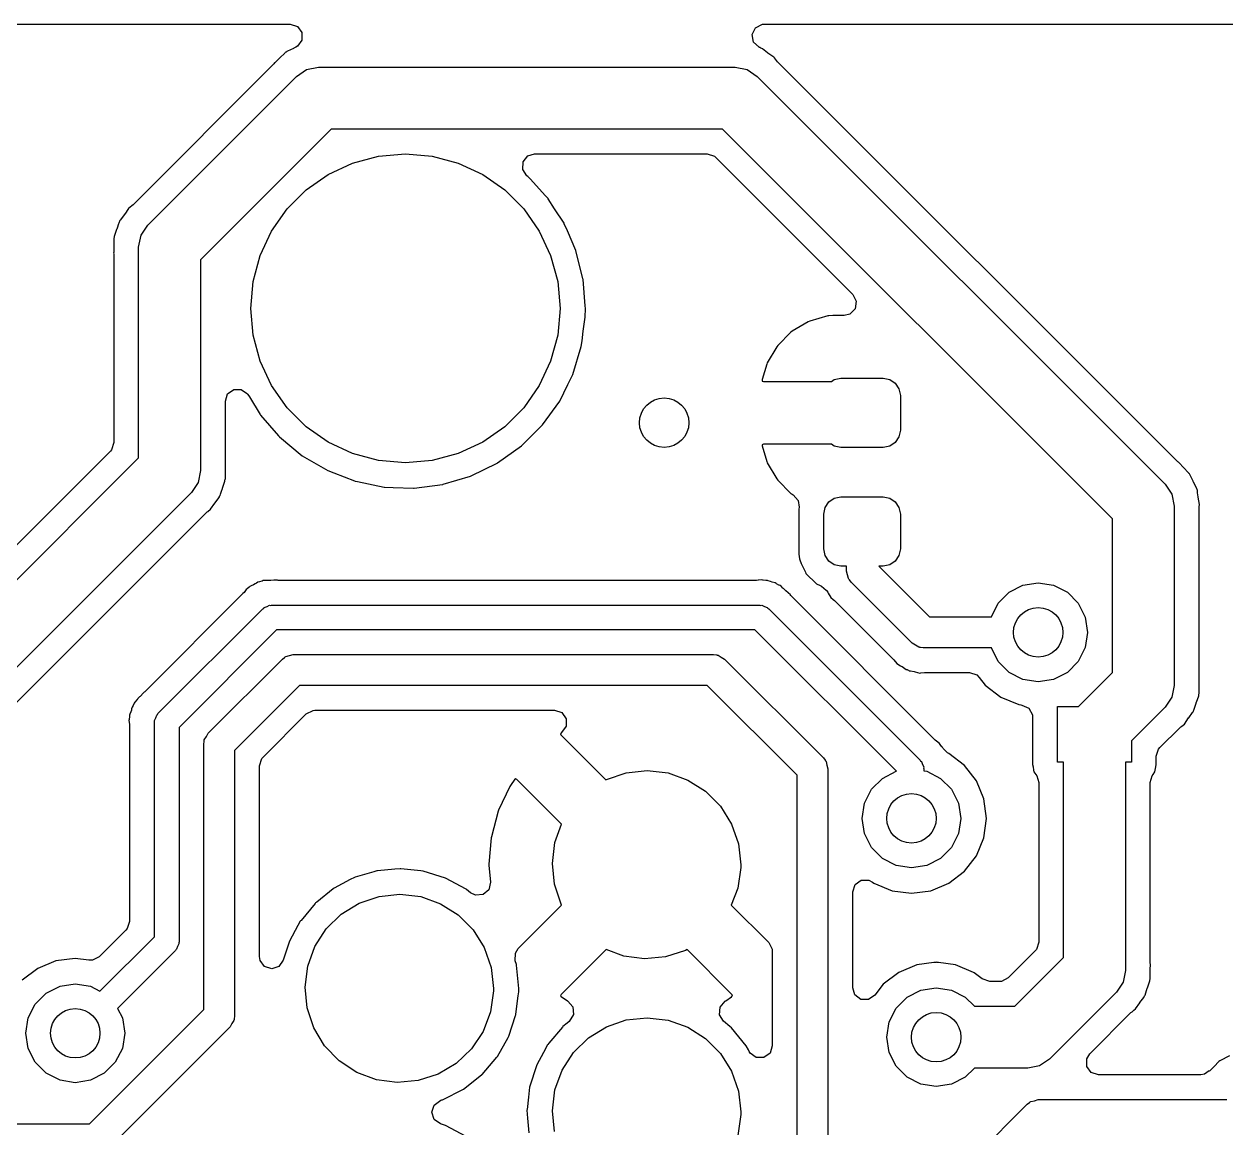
# Model space of a CAD drawing. Extents: x -27 to 355, y -108 to 35.
# Drawn here: x 321.22 to 330.94, y 25.5 to 34.42 of the extents above; entities that cross this region are included whole.
import ezdxf

# ---------------------------------------------------------------- set-up
doc = ezdxf.new("R2010")
doc.units = 0
doc.layers.add('BLACK', color=7, linetype='CONTINUOUS')

msp = doc.modelspace()

# ---------------------------------------------------------------- linework, layer by layer
at = {"layer": 'BLACK', "linetype": 'CONTINUOUS'}
for p, q in [((320.489, 34.4245), (323.376, 34.4245)), ((323.376, 34.4245), (323.434, 34.4056)), ((327.14, 34.3944), (327.194, 34.423)), ((327.194, 34.423), (327.211, 34.4245)), ((327.211, 34.4245), (345.626, 34.4245)), ((323.434, 34.4056), (323.47, 34.3561)), ((323.47, 34.3561), (323.47, 34.2949)), ((327.113, 34.3395), (327.14, 34.3944)), ((327.123, 34.2792), (327.113, 34.3395)), ((323.401, 34.2269), (323.354, 34.2045)), ((323.404, 34.2283), (323.401, 34.2269)), ((323.422, 34.2376), (323.404, 34.2287)), ((323.404, 34.2287), (323.404, 34.2283)), ((323.434, 34.2454), (323.422, 34.2376)), ((323.47, 34.2949), (323.434, 34.2454)), ((327.167, 34.2366), (327.123, 34.2792)), ((327.169, 34.2359), (327.167, 34.2366)), ((327.176, 34.2336), (327.169, 34.2359)), ((327.182, 34.2295), (327.176, 34.2336)), ((327.189, 34.2271), (327.182, 34.2295)), ((327.195, 34.2227), (327.189, 34.2271)), ((327.236, 34.192), (327.195, 34.2227)), ((327.195, 34.2227), (327.195, 34.2227)), ((323.29, 34.1485), (323.253, 34.1144)), ((323.293, 34.1512), (323.29, 34.1485)), ((323.331, 34.1888), (323.293, 34.1512)), ((323.336, 34.1931), (323.331, 34.1888)), ((323.341, 34.1957), (323.336, 34.1931)), ((323.343, 34.1972), (323.341, 34.1957)), ((323.347, 34.2013), (323.343, 34.1972)), ((323.354, 34.2045), (323.347, 34.2013)), ((323.354, 34.2045), (323.354, 34.2045)), ((327.239, 34.1902), (327.236, 34.192)), ((327.287, 34.1566), (327.239, 34.1902)), ((327.292, 34.1508), (327.287, 34.1566)), ((327.309, 34.1287), (327.292, 34.1508)), ((327.317, 34.12), (327.309, 34.1287)), ((330.546, 30.8906), (327.317, 34.12)), ((323.238, 34.096), (322.105, 32.9626)), ((323.244, 34.1033), (323.238, 34.096)), ((323.248, 34.1094), (323.244, 34.1033)), ((323.253, 34.1144), (323.248, 34.1094)), ((323.253, 34.1144), (323.253, 34.1144)), ((323.427, 34.0013), (323.508, 34.0555)), ((323.508, 34.0555), (323.604, 34.0745)), ((323.604, 34.0745), (323.604, 34.0745)), ((323.604, 34.0745), (326.975, 34.0745)), ((326.975, 34.0745), (327.071, 34.0555)), ((327.071, 34.0555), (327.152, 34.0013)), ((322.223, 32.7978), (323.427, 34.0013)), ((327.152, 34.0013), (330.452, 30.7018)), ((323.707, 33.5745), (322.65, 32.5174)), ((326.872, 33.5745), (323.707, 33.5745)), ((330.025, 30.4214), (326.872, 33.5745)), ((323.88, 33.2996), (324.09, 33.356)), ((324.09, 33.356), (324.308, 33.375)), ((324.308, 33.375), (324.525, 33.356)), ((324.525, 33.356), (324.735, 33.2996)), ((325.259, 33.3094), (325.297, 33.3574)), ((325.297, 33.3574), (325.352, 33.374)), ((325.352, 33.374), (326.748, 33.374)), ((326.748, 33.374), (326.806, 33.3551)), ((326.806, 33.3551), (326.818, 33.345)), ((326.818, 33.345), (327.926, 32.237)), ((323.683, 33.2075), (323.88, 33.2996)), ((324.735, 33.2996), (324.933, 33.2075)), ((325.256, 33.2482), (325.259, 33.3094)), ((325.29, 33.1973), (325.256, 33.2482)), ((323.504, 33.0826), (323.683, 33.2075)), ((324.933, 33.2075), (325.111, 33.0826)), ((325.297, 33.192), (325.29, 33.1973)), ((325.3, 33.1895), (325.297, 33.192)), ((325.297, 33.192), (325.297, 33.192)), ((325.318, 33.17), (325.3, 33.1895)), ((325.438, 33.0376), (325.318, 33.17)), ((323.35, 32.9285), (323.504, 33.0826)), ((325.111, 33.0826), (325.265, 32.9285)), ((322.096, 32.9549), (322.068, 32.9328)), ((322.105, 32.9626), (322.096, 32.9549)), ((325.461, 33.013), (325.438, 33.0376)), ((325.463, 33.0096), (325.461, 33.013)), ((325.514, 32.9311), (325.463, 33.0096)), ((325.463, 33.0096), (325.463, 33.0096)), ((322.032, 32.8817), (322.002, 32.8402)), ((322.034, 32.8842), (322.032, 32.8817)), ((322.037, 32.8877), (322.034, 32.8842)), ((322.068, 32.9328), (322.037, 32.8877)), ((323.225, 32.75), (323.35, 32.9285)), ((325.265, 32.9285), (325.39, 32.75)), ((325.59, 32.8128), (325.514, 32.9311)), ((321.972, 32.7622), (321.952, 32.7063)), ((321.973, 32.7651), (321.972, 32.7622)), ((321.975, 32.7726), (321.973, 32.7651)), ((321.987, 32.8091), (321.975, 32.7726)), ((321.989, 32.8143), (321.987, 32.8091)), ((321.991, 32.8214), (321.989, 32.8143)), ((321.989, 32.8143), (321.989, 32.8143)), ((321.995, 32.8273), (321.991, 32.8214)), ((321.997, 32.8342), (321.995, 32.8273)), ((322.002, 32.8402), (321.997, 32.8342)), ((322.169, 32.7166), (322.223, 32.7978)), ((325.592, 32.8091), (325.59, 32.8128)), ((325.617, 32.7515), (325.592, 32.8091)), ((325.592, 32.8091), (325.592, 32.8091)), ((321.952, 32.6976), (321.95, 32.6922)), ((321.95, 32.6922), (321.95, 32.6856)), ((321.95, 32.6856), (321.95, 32.6324)), ((321.952, 32.7063), (321.952, 32.7003)), ((321.952, 32.7003), (321.952, 32.6976)), ((322.15, 32.621), (322.169, 32.7166)), ((323.133, 32.5525), (323.225, 32.75)), ((325.39, 32.75), (325.482, 32.5525)), ((325.685, 32.594), (325.617, 32.7515)), ((321.948, 32.58), (321.947, 32.571)), ((321.947, 32.571), (321.949, 32.5642)), ((321.949, 32.6285), (321.948, 32.58)), ((321.95, 32.6324), (321.949, 32.6285)), ((321.949, 32.5642), (321.95, 32.5544)), ((322.15, 30.916), (322.15, 32.621)), ((325.689, 32.58), (325.685, 32.594)), ((325.74, 32.3778), (325.689, 32.58)), ((321.95, 32.5544), (321.95, 31.0401)), ((322.65, 32.5174), (322.65, 30.8125)), ((323.076, 32.3421), (323.133, 32.5525)), ((325.482, 32.5525), (325.539, 32.3421)), ((325.743, 32.3627), (325.74, 32.3778)), ((323.058, 32.125), (323.076, 32.3421)), ((325.539, 32.3421), (325.558, 32.125)), ((325.744, 32.3587), (325.743, 32.3627)), ((325.761, 32.145), (325.744, 32.3587)), ((325.744, 32.3587), (325.744, 32.3587)), ((327.926, 32.237), (327.954, 32.1825)), ((327.954, 32.1825), (327.944, 32.1221)), ((323.076, 31.9079), (323.058, 32.125)), ((325.558, 32.125), (325.539, 31.9079)), ((325.763, 32.125), (325.761, 32.145)), ((325.761, 32.0539), (325.763, 32.125)), ((327.901, 32.0788), (327.856, 32.068)), ((327.944, 32.1221), (327.901, 32.0788)), ((325.746, 31.9413), (325.761, 32.0539)), ((327.565, 32.0163), (327.435, 31.9393)), ((327.577, 32.0212), (327.565, 32.0163)), ((327.723, 32.0637), (327.577, 32.0212)), ((327.733, 32.0655), (327.723, 32.0637)), ((327.763, 32.0678), (327.733, 32.0655)), ((327.767, 32.068), (327.763, 32.0678)), ((327.856, 32.068), (327.767, 32.068)), ((323.133, 31.6975), (323.076, 31.9079)), ((325.539, 31.9079), (325.482, 31.6975)), ((325.736, 31.8628), (325.746, 31.9413)), ((327.425, 31.9317), (327.318, 31.8247)), ((327.435, 31.9393), (327.425, 31.9317)), ((325.661, 31.5892), (325.73, 31.8174)), ((325.73, 31.8174), (325.736, 31.8628)), ((327.311, 31.815), (327.234, 31.6848)), ((327.318, 31.8247), (327.311, 31.815)), ((323.225, 31.5), (323.133, 31.6975)), ((325.482, 31.6975), (325.39, 31.5)), ((327.229, 31.6734), (327.193, 31.5491)), ((327.234, 31.6848), (327.229, 31.6734)), ((323.35, 31.3215), (323.225, 31.5)), ((325.39, 31.5), (325.265, 31.3215)), ((325.555, 31.3754), (325.622, 31.5101)), ((325.622, 31.5101), (325.659, 31.5856)), ((325.659, 31.5856), (325.661, 31.5892)), ((325.659, 31.5856), (325.659, 31.5856)), ((327.193, 31.5491), (327.193, 31.5371)), ((327.193, 31.5371), (327.203, 31.534)), ((327.203, 31.534), (327.753, 31.534)), ((327.753, 31.534), (327.776, 31.5493)), ((327.776, 31.5493), (327.83, 31.56)), ((327.83, 31.56), (328.17, 31.56)), ((328.17, 31.56), (328.224, 31.5493)), ((328.224, 31.5493), (328.269, 31.519)), ((328.269, 31.519), (328.299, 31.4736)), ((322.851, 31.3753), (322.869, 31.4335)), ((322.869, 31.4335), (322.919, 31.4695)), ((322.919, 31.4695), (322.98, 31.4695)), ((322.98, 31.4695), (323.03, 31.4335)), ((323.03, 31.4335), (323.034, 31.4271)), ((323.034, 31.4271), (323.046, 31.408)), ((323.046, 31.408), (323.133, 31.2654)), ((328.299, 31.4736), (328.31, 31.42)), ((328.31, 31.42), (328.31, 31.14)), ((322.851, 30.8791), (322.851, 31.3753)), ((323.504, 31.1674), (323.35, 31.3215)), ((325.265, 31.3215), (325.111, 31.1674)), ((325.416, 31.1817), (325.555, 31.3754)), ((323.133, 31.2654), (323.136, 31.2623)), ((323.136, 31.2623), (323.136, 31.2623)), ((323.136, 31.2623), (323.282, 31.0929)), ((323.683, 31.0425), (323.504, 31.1674)), ((325.111, 31.1674), (324.933, 31.0425)), ((325.247, 31.0133), (325.408, 31.1735)), ((325.408, 31.1735), (325.413, 31.1788)), ((325.413, 31.1788), (325.416, 31.1817)), ((328.31, 31.14), (328.299, 31.0864)), ((321.95, 31.0401), (321.931, 30.9819)), ((323.282, 31.0929), (323.289, 31.0851)), ((323.289, 31.0851), (323.473, 30.9327)), ((323.88, 30.9504), (323.683, 31.0425)), ((324.933, 31.0425), (324.735, 30.9504)), ((325.053, 30.8748), (325.247, 31.0133)), ((327.193, 31.0223), (327.192, 31.0117)), ((327.192, 31.0117), (327.229, 30.8866)), ((327.204, 31.026), (327.193, 31.0223)), ((327.753, 31.026), (327.204, 31.026)), ((327.776, 31.0107), (327.753, 31.026)), ((327.83, 31), (327.776, 31.0107)), ((328.224, 31.0107), (328.17, 31)), ((328.269, 31.041), (328.224, 31.0107)), ((328.299, 31.0864), (328.269, 31.041)), ((321.921, 30.9701), (320.23, 29.2801)), ((320.349, 29.1152), (322.15, 30.916)), ((321.931, 30.9819), (321.921, 30.9701)), ((323.473, 30.9327), (323.679, 30.8124)), ((324.09, 30.894), (323.88, 30.9504)), ((324.735, 30.9504), (324.525, 30.894)), ((328.17, 31), (327.83, 31)), ((322.851, 30.8693), (322.851, 30.8791)), ((322.853, 30.8625), (322.851, 30.8693)), ((322.851, 30.8192), (322.853, 30.8625)), ((322.851, 30.8049), (322.851, 30.8192)), ((324.308, 30.875), (324.09, 30.894)), ((324.525, 30.894), (324.308, 30.875)), ((324.839, 30.7699), (324.943, 30.821)), ((324.943, 30.821), (325.049, 30.873)), ((325.049, 30.873), (325.053, 30.8748)), ((325.049, 30.873), (325.049, 30.873)), ((327.229, 30.8866), (327.234, 30.8752)), ((327.234, 30.8752), (327.311, 30.745)), ((330.554, 30.8841), (330.546, 30.8906)), ((330.56, 30.8805), (330.554, 30.8841)), ((330.565, 30.8751), (330.56, 30.8805)), ((330.599, 30.8383), (330.565, 30.8751)), ((330.565, 30.8751), (330.565, 30.8751)), ((330.602, 30.8354), (330.599, 30.8383)), ((330.639, 30.7978), (330.602, 30.8354)), ((322.631, 30.7168), (322.577, 30.6357)), ((322.65, 30.8125), (322.631, 30.7168)), ((322.828, 30.6713), (322.848, 30.7271)), ((322.848, 30.7358), (322.85, 30.7412)), ((322.848, 30.7332), (322.848, 30.7358)), ((322.848, 30.7271), (322.848, 30.7332)), ((322.85, 30.7412), (322.851, 30.7478)), ((322.851, 30.801), (322.851, 30.8049)), ((322.851, 30.7478), (322.851, 30.801)), ((323.679, 30.8124), (323.728, 30.7936)), ((323.728, 30.7936), (323.895, 30.7296)), ((323.895, 30.7296), (323.901, 30.7273)), ((323.901, 30.7273), (323.905, 30.7265)), ((323.905, 30.7265), (323.905, 30.7265)), ((323.905, 30.7265), (323.92, 30.7235)), ((323.92, 30.7235), (324.135, 30.6798)), ((324.614, 30.7025), (324.835, 30.7687)), ((324.835, 30.7687), (324.839, 30.7699)), ((324.835, 30.7687), (324.835, 30.7687)), ((327.311, 30.745), (327.318, 30.7353)), ((327.318, 30.7353), (327.425, 30.6283)), ((330.644, 30.7928), (330.639, 30.7978)), ((330.646, 30.7878), (330.644, 30.7928)), ((330.648, 30.7855), (330.646, 30.7878)), ((330.652, 30.7811), (330.648, 30.7855)), ((330.655, 30.7744), (330.652, 30.7811)), ((330.677, 30.7278), (330.655, 30.7744)), ((330.655, 30.7744), (330.655, 30.7744)), ((330.679, 30.725), (330.677, 30.7278)), ((330.682, 30.7187), (330.679, 30.725)), ((330.706, 30.6726), (330.682, 30.7187)), ((322.577, 30.6357), (320.728, 28.7868)), ((322.577, 30.6357), (322.577, 30.6357)), ((322.809, 30.6121), (322.812, 30.6207)), ((322.812, 30.6207), (322.82, 30.6475)), ((322.82, 30.6475), (322.827, 30.6684)), ((322.827, 30.6684), (322.828, 30.6713)), ((324.135, 30.6798), (324.139, 30.6796)), ((324.139, 30.6796), (324.139, 30.6796)), ((324.139, 30.6796), (324.209, 30.6771)), ((324.209, 30.6771), (324.374, 30.671)), ((324.374, 30.671), (324.378, 30.6715)), ((324.378, 30.6715), (324.606, 30.7008)), ((324.378, 30.6715), (324.378, 30.6715)), ((324.606, 30.7008), (324.61, 30.7013)), ((324.606, 30.7008), (324.606, 30.7008)), ((324.61, 30.7013), (324.614, 30.7025)), ((324.614, 30.7025), (324.614, 30.7025)), ((327.425, 30.6283), (327.435, 30.6207)), ((327.435, 30.6207), (327.444, 30.6154)), ((330.452, 30.7018), (330.506, 30.6207)), ((330.506, 30.6207), (330.525, 30.525)), ((330.707, 30.6655), (330.706, 30.6726)), ((330.71, 30.659), (330.707, 30.6655)), ((330.712, 30.6516), (330.71, 30.659)), ((330.714, 30.6327), (330.712, 30.6516)), ((330.712, 30.6516), (330.712, 30.6516)), ((330.719, 30.6008), (330.714, 30.6327)), ((322.732, 30.5006), (322.766, 30.5492)), ((322.766, 30.5492), (322.768, 30.5518)), ((322.768, 30.5518), (322.798, 30.5934)), ((322.798, 30.5934), (322.803, 30.5993)), ((322.798, 30.5934), (322.798, 30.5934)), ((322.803, 30.5993), (322.805, 30.6061)), ((322.805, 30.6061), (322.809, 30.6121)), ((327.444, 30.6154), (327.484, 30.5695)), ((327.484, 30.5695), (327.492, 30.5173)), ((327.701, 30.5136), (327.731, 30.559)), ((327.731, 30.559), (327.776, 30.5893)), ((327.776, 30.5893), (327.83, 30.6)), ((327.83, 30.6), (328.17, 30.6)), ((328.17, 30.6), (328.224, 30.5893)), ((328.224, 30.5893), (328.269, 30.559)), ((328.269, 30.559), (328.299, 30.5136)), ((330.525, 30.525), (330.525, 30.525)), ((330.525, 30.525), (330.525, 29.075)), ((330.719, 30.6005), (330.719, 30.6008)), ((330.72, 30.5974), (330.719, 30.6005)), ((330.73, 30.5393), (330.72, 30.5974)), ((330.728, 30.5206), (330.73, 30.5393)), ((320.909, 28.6844), (322.695, 30.4709)), ((322.695, 30.4709), (322.704, 30.4786)), ((322.704, 30.4786), (322.709, 30.4826)), ((322.709, 30.4826), (322.732, 30.5006)), ((327.492, 30.5173), (327.489, 30.4999)), ((327.489, 30.4999), (327.49, 30.1401)), ((327.69, 30.46), (327.701, 30.5136)), ((327.69, 30.18), (327.69, 30.46)), ((328.299, 30.5136), (328.31, 30.46)), ((328.31, 30.46), (328.31, 30.18)), ((330.726, 30.504), (330.728, 30.5206)), ((330.726, 30.4924), (330.726, 30.504)), ((330.726, 29.1416), (330.726, 30.4924)), ((330.025, 29.1786), (330.025, 30.4214)), ((327.49, 30.1401), (327.49, 30.1369)), ((327.49, 30.1369), (327.49, 30.1369)), ((327.49, 30.1369), (327.495, 30.098)), ((327.701, 30.1264), (327.69, 30.18)), ((328.31, 30.18), (328.299, 30.1264)), ((327.495, 30.098), (327.496, 30.0905)), ((327.496, 30.0905), (327.509, 30.0618)), ((327.509, 30.0618), (327.543, 29.9901)), ((327.731, 30.081), (327.701, 30.1264)), ((327.776, 30.0507), (327.731, 30.081)), ((327.83, 30.04), (327.776, 30.0507)), ((327.875, 30.04), (327.83, 30.04)), ((327.875, 30), (327.875, 30.04)), ((328.17, 30.04), (328.137, 30.04)), ((328.137, 30.04), (328.547, 29.6295)), ((328.224, 30.0507), (328.17, 30.04)), ((328.269, 30.081), (328.224, 30.0507)), ((328.299, 30.1264), (328.269, 30.081)), ((327.543, 29.9901), (327.547, 29.9817)), ((327.547, 29.9817), (327.632, 29.8968)), ((327.884, 29.9705), (327.875, 30)), ((327.89, 29.9404), (327.884, 29.9705)), ((327.894, 29.9352), (327.89, 29.9404)), ((323.013, 29.843), (323.002, 29.8278)), ((323.019, 29.851), (323.013, 29.843)), ((323.027, 29.8558), (323.019, 29.851)), ((323.045, 29.8702), (323.027, 29.8559)), ((323.027, 29.8559), (323.027, 29.8558)), ((323.027, 29.8558), (323.027, 29.8558)), ((323.05, 29.8745), (323.045, 29.8702)), ((323.054, 29.8786), (323.05, 29.8745)), ((323.061, 29.8813), (323.054, 29.8786)), ((323.079, 29.8891), (323.061, 29.8813)), ((323.061, 29.8813), (323.061, 29.8813)), ((323.092, 29.8958), (323.079, 29.8891)), ((323.103, 29.9025), (323.092, 29.8958)), ((323.114, 29.9097), (323.103, 29.9025)), ((323.126, 29.9118), (323.114, 29.9097)), ((323.147, 29.9182), (323.126, 29.9118)), ((323.149, 29.9191), (323.147, 29.9182)), ((323.157, 29.9227), (323.149, 29.9191)), ((323.149, 29.9191), (323.149, 29.9191)), ((323.166, 29.9231), (323.157, 29.9227)), ((323.187, 29.9239), (323.166, 29.9231)), ((323.166, 29.9231), (323.166, 29.9231)), ((323.192, 29.9242), (323.187, 29.9239)), ((323.197, 29.925), (323.192, 29.9242)), ((323.216, 29.925), (323.197, 29.925)), ((323.22, 29.9251), (323.216, 29.925)), ((323.242, 29.9259), (323.22, 29.9251)), ((323.269, 29.9269), (323.242, 29.9259)), ((323.274, 29.9253), (323.269, 29.9269)), ((323.278, 29.925), (323.274, 29.9253)), ((327.148, 29.925), (323.278, 29.925)), ((327.161, 29.9259), (327.148, 29.925)), ((327.163, 29.9261), (327.161, 29.9259)), ((327.19, 29.9299), (327.163, 29.9261)), ((327.199, 29.9277), (327.19, 29.9299)), ((327.2, 29.9277), (327.199, 29.9277)), ((327.199, 29.9277), (327.199, 29.9277)), ((327.222, 29.925), (327.2, 29.9277)), ((327.229, 29.925), (327.222, 29.925)), ((327.235, 29.9244), (327.229, 29.925)), ((327.241, 29.9218), (327.235, 29.9244)), ((327.26, 29.9145), (327.241, 29.9218)), ((327.241, 29.9218), (327.241, 29.9218)), ((327.273, 29.9102), (327.26, 29.9145)), ((327.299, 29.904), (327.273, 29.9102)), ((327.307, 29.8988), (327.299, 29.904)), ((327.309, 29.8975), (327.307, 29.8988)), ((327.307, 29.8988), (327.307, 29.8988)), ((327.328, 29.8872), (327.309, 29.8975)), ((327.33, 29.8866), (327.328, 29.8872)), ((327.339, 29.8829), (327.33, 29.8866)), ((327.346, 29.8767), (327.339, 29.8829)), ((327.361, 29.8627), (327.346, 29.8767)), ((327.364, 29.8593), (327.361, 29.8627)), ((327.368, 29.8568), (327.364, 29.8593)), ((327.382, 29.843), (327.368, 29.8568)), ((327.385, 29.8404), (327.382, 29.843)), ((327.632, 29.8968), (327.661, 29.8829)), ((327.661, 29.8829), (327.672, 29.8781)), ((327.672, 29.8781), (327.711, 29.8451)), ((327.711, 29.8451), (327.712, 29.8432)), ((327.712, 29.8432), (327.723, 29.8285)), ((327.895, 29.9325), (327.894, 29.9352)), ((327.898, 29.9294), (327.895, 29.9325)), ((327.912, 29.9116), (327.898, 29.9294)), ((328.407, 29.4161), (327.912, 29.9116)), ((329.19, 29.8281), (329.302, 29.8849)), ((329.302, 29.8849), (329.425, 29.9045)), ((329.425, 29.9045), (329.549, 29.8849)), ((329.549, 29.8849), (329.661, 29.8281)), ((322.993, 29.8177), (322.202, 29.0268)), ((323.002, 29.8278), (322.993, 29.8177)), ((327.403, 29.8235), (327.385, 29.8404)), ((327.421, 29.8068), (327.403, 29.8235)), ((327.423, 29.8023), (327.421, 29.8068)), ((327.426, 29.7992), (327.423, 29.8023)), ((328.593, 28.6318), (327.426, 29.7992)), ((327.723, 29.8285), (327.727, 29.8212)), ((327.727, 29.8212), (327.747, 29.7875)), ((327.747, 29.7875), (327.766, 29.7712)), ((327.766, 29.7712), (327.777, 29.7626)), ((327.777, 29.7626), (327.783, 29.7567)), ((327.783, 29.7567), (328.252, 29.2874)), ((329.102, 29.7396), (329.19, 29.8281)), ((329.661, 29.8281), (329.749, 29.7396)), ((322.306, 28.8472), (323.154, 29.6952)), ((323.154, 29.6952), (323.161, 29.6989)), ((323.161, 29.6989), (323.166, 29.7054)), ((323.166, 29.7054), (323.188, 29.7127)), ((323.188, 29.7127), (323.209, 29.7233)), ((323.209, 29.7233), (323.217, 29.722)), ((323.217, 29.722), (323.225, 29.7245)), ((323.225, 29.7245), (327.175, 29.7245)), ((327.175, 29.7245), (327.183, 29.722)), ((327.183, 29.722), (327.191, 29.7233)), ((327.191, 29.7233), (327.212, 29.7127)), ((327.212, 29.7127), (327.234, 29.7054)), ((327.234, 29.7054), (327.239, 29.6989)), ((327.239, 29.6989), (327.246, 29.6952)), ((327.246, 29.6952), (328.471, 28.4707)), ((329.046, 29.6295), (329.102, 29.7396)), ((329.749, 29.7396), (329.806, 29.6281)), ((328.547, 29.6295), (329.046, 29.6295)), ((329.806, 29.6281), (329.825, 29.5045)), ((323.266, 29.5245), (322.477, 28.7351)), ((327.134, 29.5245), (323.266, 29.5245)), ((328.278, 28.3807), (327.134, 29.5245)), ((329.825, 29.5045), (329.806, 29.3809)), ((328.434, 29.4014), (328.407, 29.4161)), ((328.46, 29.3846), (328.434, 29.4014)), ((328.466, 29.3837), (328.46, 29.3846)), ((328.469, 29.3824), (328.466, 29.3837)), ((328.473, 29.3827), (328.469, 29.3824)), ((328.495, 29.3795), (328.473, 29.3827)), ((329.046, 29.3795), (328.495, 29.3795)), ((329.102, 29.2694), (329.046, 29.3795)), ((329.806, 29.3809), (329.749, 29.2694)), ((322.713, 28.689), (323.312, 29.2884)), ((323.312, 29.2884), (323.33, 29.3017)), ((323.33, 29.3017), (323.333, 29.3052)), ((323.333, 29.3052), (323.336, 29.306)), ((323.336, 29.306), (323.341, 29.3099)), ((323.341, 29.3099), (323.371, 29.3163)), ((323.371, 29.3163), (323.4, 29.325)), ((323.4, 29.325), (326.8, 29.325)), ((326.8, 29.325), (326.822, 29.3218)), ((326.822, 29.3218), (326.827, 29.3221)), ((326.827, 29.3221), (326.829, 29.3208)), ((326.829, 29.3208), (326.836, 29.3199)), ((326.836, 29.3199), (326.861, 29.3032)), ((326.861, 29.3032), (326.888, 29.2884)), ((326.888, 29.2884), (327.688, 28.4884)), ((328.252, 29.2874), (328.258, 29.2811)), ((328.258, 29.2811), (328.283, 29.2513)), ((329.19, 29.1809), (329.102, 29.2694)), ((329.749, 29.2694), (329.661, 29.1809)), ((328.283, 29.2513), (328.312, 29.2344)), ((328.312, 29.2344), (328.317, 29.2319)), ((328.317, 29.2319), (328.324, 29.2272)), ((328.324, 29.2272), (328.356, 29.2049)), ((328.356, 29.2049), (328.364, 29.2027)), ((328.364, 29.2027), (328.369, 29.2002)), ((328.369, 29.2002), (328.375, 29.1982)), ((328.375, 29.1982), (328.382, 29.1939)), ((328.382, 29.1939), (328.391, 29.1924)), ((328.391, 29.1924), (328.391, 29.1924)), ((328.391, 29.1924), (328.421, 29.1872)), ((328.421, 29.1872), (328.429, 29.1853)), ((328.429, 29.1853), (328.449, 29.18)), ((328.449, 29.18), (328.467, 29.1752)), ((328.467, 29.1752), (328.475, 29.176)), ((328.475, 29.176), (328.505, 29.1786)), ((328.505, 29.1786), (328.514, 29.179)), ((328.514, 29.179), (328.87, 29.179)), ((328.87, 29.179), (328.928, 29.1601)), ((329.302, 29.1241), (329.19, 29.1809)), ((329.661, 29.1809), (329.549, 29.1241)), ((329.751, 28.905), (330.025, 29.1786)), ((323.452, 29.075), (322.926, 28.5489)), ((326.748, 29.075), (323.452, 29.075)), ((327.475, 28.3482), (326.748, 29.075)), ((328.928, 29.1601), (328.948, 29.1403)), ((328.948, 29.1403), (328.997, 29.0762)), ((328.997, 29.0762), (329.123, 28.98)), ((329.425, 29.1045), (329.302, 29.1241)), ((329.549, 29.1241), (329.425, 29.1045)), ((330.525, 29.075), (330.506, 28.9793)), ((330.726, 29.1318), (330.726, 29.1416)), ((330.728, 29.125), (330.726, 29.1318)), ((330.726, 29.0674), (330.728, 29.1176)), ((330.726, 29.0636), (330.726, 29.0674)), ((330.728, 29.1176), (330.728, 29.125)), ((330.728, 29.1176), (330.728, 29.1176)), ((322.144, 28.9692), (322.142, 28.9655)), ((322.158, 28.983), (322.144, 28.9692)), ((322.161, 28.9857), (322.158, 28.983)), ((322.188, 29.0152), (322.161, 28.9857)), ((322.194, 29.0219), (322.188, 29.0152)), ((322.199, 29.0241), (322.194, 29.0219)), ((322.202, 29.0268), (322.199, 29.0241)), ((329.123, 28.98), (329.269, 28.9195)), ((330.506, 28.9793), (330.452, 28.8982)), ((330.712, 28.96), (330.723, 28.9896)), ((330.723, 28.9984), (330.725, 29.0037)), ((330.723, 28.9957), (330.723, 28.9984)), ((330.723, 28.9896), (330.723, 28.9957)), ((330.725, 29.0037), (330.726, 29.0103)), ((330.726, 29.0103), (330.726, 29.0636)), ((322.091, 28.8744), (322.086, 28.8606)), ((322.093, 28.8855), (322.091, 28.8744)), ((322.097, 28.9004), (322.093, 28.8855)), ((322.102, 28.9079), (322.097, 28.9004)), ((322.104, 28.9099), (322.102, 28.9079)), ((322.102, 28.9079), (322.102, 28.9079)), ((322.114, 28.9292), (322.104, 28.9099)), ((322.115, 28.9314), (322.114, 28.9292)), ((322.118, 28.9399), (322.115, 28.9314)), ((322.115, 28.9314), (322.115, 28.9314)), ((322.138, 28.9616), (322.118, 28.9399)), ((322.142, 28.9655), (322.138, 28.9616)), ((323.506, 28.8455), (323.561, 28.8733)), ((323.561, 28.8733), (323.576, 28.8745)), ((323.576, 28.8745), (325.514, 28.8745)), ((325.514, 28.8745), (325.572, 28.8556)), ((329.269, 28.9195), (329.284, 28.9174)), ((329.284, 28.9174), (329.293, 28.9162)), ((329.293, 28.9162), (329.349, 28.8899)), ((329.349, 28.8899), (329.378, 28.8361)), ((329.58, 28.455), (329.58, 28.905)), ((329.58, 28.905), (329.751, 28.905)), ((330.452, 28.8982), (330.18, 28.6264)), ((330.68, 28.8686), (330.684, 28.8746)), ((330.684, 28.8746), (330.687, 28.8828)), ((330.687, 28.8828), (330.695, 28.9085)), ((330.695, 28.9085), (330.702, 28.9309)), ((330.702, 28.9309), (330.703, 28.9339)), ((330.703, 28.9339), (330.712, 28.96)), ((322.073, 28.8006), (322.071, 28.7914)), ((322.071, 28.7914), (322.075, 28.7631)), ((322.076, 28.8234), (322.073, 28.8006)), ((322.077, 28.8359), (322.076, 28.8296)), ((322.076, 28.8296), (322.076, 28.8234)), ((322.079, 28.8424), (322.077, 28.8359)), ((322.086, 28.8606), (322.079, 28.8424)), ((322.277, 28.7765), (322.279, 28.7842)), ((322.277, 27.0425), (322.277, 28.7765)), ((322.278, 28.7921), (322.288, 28.813)), ((322.279, 28.7842), (322.278, 28.7921)), ((322.288, 28.813), (322.296, 28.8353)), ((322.296, 28.8353), (322.302, 28.84)), ((322.302, 28.84), (322.306, 28.8472)), ((323.156, 28.4948), (323.506, 28.8455)), ((325.572, 28.8556), (325.608, 28.8061)), ((325.608, 28.8061), (325.608, 28.7449)), ((329.378, 28.8361), (329.38, 28.8181)), ((329.38, 28.8181), (329.38, 28.4353)), ((330.607, 28.7631), (330.641, 28.8118)), ((330.641, 28.8118), (330.643, 28.8143)), ((330.643, 28.8143), (330.673, 28.8559)), ((330.673, 28.8559), (330.678, 28.8618)), ((330.673, 28.8559), (330.673, 28.8559)), ((330.678, 28.8618), (330.68, 28.8686)), ((322.075, 28.7631), (322.075, 28.7625)), ((322.075, 28.7625), (322.076, 28.7492)), ((322.076, 28.7492), (322.076, 27.1666)), ((322.477, 28.7351), (322.477, 27.0011)), ((322.698, 28.662), (322.713, 28.689)), ((325.57, 28.6938), (325.562, 28.6832)), ((325.562, 28.6832), (325.562, 28.6825)), ((325.562, 28.6825), (325.565, 28.6762)), ((325.565, 28.6762), (325.929, 28.3123)), ((325.571, 28.6944), (325.57, 28.6938)), ((325.608, 28.7449), (325.571, 28.6944)), ((330.409, 28.5724), (330.57, 28.7334)), ((330.57, 28.7334), (330.579, 28.7411)), ((330.579, 28.7411), (330.586, 28.7465)), ((330.586, 28.7465), (330.607, 28.7631)), ((322.676, 28.6007), (322.679, 28.6227)), ((322.676, 26.4528), (322.676, 28.6007)), ((322.679, 28.6273), (322.68, 28.6298)), ((322.679, 28.6227), (322.679, 28.6273)), ((322.68, 28.6298), (322.681, 28.6362)), ((322.681, 28.6362), (322.698, 28.662)), ((328.603, 28.623), (328.593, 28.6318)), ((328.626, 28.6053), (328.603, 28.623)), ((328.631, 28.5974), (328.626, 28.6053)), ((328.646, 28.5793), (328.631, 28.5974)), ((328.65, 28.5749), (328.646, 28.5793)), ((330.18, 28.6264), (330.18, 28.455)), ((322.926, 28.5489), (322.926, 26.401)), ((323.127, 28.4248), (323.145, 28.483)), ((323.145, 28.483), (323.156, 28.4948)), ((327.688, 28.4884), (327.702, 28.4706)), ((328.654, 28.5701), (328.65, 28.5749)), ((328.657, 28.5642), (328.654, 28.5701)), ((328.691, 28.5302), (328.657, 28.5642)), ((328.697, 28.527), (328.691, 28.5302)), ((328.703, 28.5245), (328.697, 28.527)), ((328.828, 28.4283), (328.703, 28.5245)), ((330.38, 28.5024), (330.399, 28.5606)), ((330.38, 28.4353), (330.38, 28.5024)), ((330.399, 28.5606), (330.409, 28.5724)), ((323.127, 26.8825), (323.127, 28.4248)), ((326.094, 28.3692), (326.263, 28.387)), ((326.263, 28.387), (326.432, 28.3669)), ((327.702, 28.4706), (327.705, 28.4675)), ((327.705, 28.4675), (327.706, 28.4648)), ((327.706, 28.4648), (327.71, 28.4596)), ((327.71, 28.4596), (327.716, 28.4295)), ((327.716, 28.4295), (327.725, 28.4)), ((327.725, 28.4), (327.725, 24.9675)), ((328.471, 28.4707), (328.474, 28.4635)), ((328.474, 28.4635), (328.481, 28.4588)), ((328.481, 28.4588), (328.488, 28.4365)), ((328.488, 28.4365), (328.499, 28.4156)), ((328.499, 28.4156), (328.498, 28.4077)), ((328.498, 28.4077), (328.5, 28.4)), ((328.5, 28.4), (328.5, 28.3842)), ((328.5, 28.3842), (328.524, 28.3804)), ((328.925, 28.3028), (328.828, 28.4283)), ((329.38, 28.4353), (329.383, 28.4174)), ((329.383, 28.4174), (329.388, 28.3906)), ((329.388, 28.3906), (329.391, 28.3768)), ((329.63, 28.455), (329.58, 28.455)), ((329.63, 26.8736), (329.63, 28.455)), ((330.18, 28.455), (330.13, 28.455)), ((330.13, 28.455), (330.13, 26.77)), ((330.369, 28.3768), (330.372, 28.3906)), ((330.372, 28.3906), (330.377, 28.4174)), ((330.377, 28.4174), (330.38, 28.4353)), ((325.191, 28.3156), (325.156, 28.266)), ((325.196, 28.3205), (325.191, 28.3156)), ((325.197, 28.3206), (325.196, 28.3205)), ((325.209, 28.3145), (325.197, 28.3206)), ((325.571, 27.9525), (325.209, 28.3145)), ((325.929, 28.3123), (325.933, 28.3145)), ((325.933, 28.3145), (326.094, 28.3692)), ((326.432, 28.3669), (326.592, 28.3099)), ((326.592, 28.3099), (326.735, 28.2189)), ((327.475, 25.0193), (327.475, 28.3482)), ((328.076, 28.2351), (328.165, 28.3236)), ((328.165, 28.3236), (328.276, 28.3804)), ((328.276, 28.3804), (328.278, 28.3807)), ((328.524, 28.3804), (328.635, 28.3236)), ((328.635, 28.3236), (328.724, 28.2351)), ((328.985, 28.1568), (328.925, 28.3028)), ((329.391, 28.3768), (329.406, 28.355)), ((329.406, 28.355), (329.413, 28.3443)), ((329.413, 28.3443), (329.429, 28.2893)), ((329.429, 28.2893), (329.429, 26.9976)), ((330.33, 28.2893), (330.347, 28.3443)), ((330.33, 26.8366), (330.33, 28.2893)), ((330.347, 28.3443), (330.354, 28.355)), ((330.354, 28.355), (330.369, 28.3768)), ((325.152, 28.2585), (325.061, 28.0649)), ((325.156, 28.266), (325.152, 28.2585)), ((326.735, 28.2189), (326.855, 28.0983)), ((328.02, 28.1236), (328.076, 28.2351)), ((328.724, 28.2351), (328.78, 28.1236)), ((326.855, 28.0983), (326.945, 27.9542)), ((328, 28), (328.02, 28.1236)), ((328.78, 28.1236), (328.8, 28)), ((329.006, 28), (328.985, 28.1568)), ((325.058, 28.0569), (325.003, 27.8506)), ((325.061, 28.0649), (325.058, 28.0569)), ((328.02, 27.8764), (328, 28)), ((328.8, 28), (328.78, 27.8764)), ((328.985, 27.8432), (329.006, 28)), ((325.517, 27.8042), (325.571, 27.9525)), ((326.945, 27.9542), (327.001, 27.7938)), ((325.002, 27.8421), (324.983, 27.6293)), ((325.003, 27.8506), (325.002, 27.8421)), ((325.496, 27.6356), (325.517, 27.8042)), ((328.076, 27.7649), (328.02, 27.8764)), ((328.78, 27.8764), (328.724, 27.7649)), ((328.925, 27.6972), (328.985, 27.8432)), ((327.001, 27.7938), (327.019, 27.625)), ((328.165, 27.6764), (328.076, 27.7649)), ((328.724, 27.7649), (328.635, 27.6764)), ((324.983, 27.6293), (324.983, 27.6207)), ((324.983, 27.6207), (324.995, 27.4827)), ((325.512, 27.4666), (325.496, 27.6356)), ((327.019, 27.625), (327.019, 27.6037)), ((328.276, 27.6196), (328.165, 27.6764)), ((328.4, 27.6), (328.276, 27.6196)), ((328.524, 27.6196), (328.4, 27.6)), ((328.635, 27.6764), (328.524, 27.6196)), ((328.828, 27.5717), (328.925, 27.6972)), ((323.895, 27.5217), (323.861, 27.5041)), ((323.9, 27.5231), (323.895, 27.5217)), ((324.053, 27.5681), (323.9, 27.5231)), ((323.9, 27.5231), (323.9, 27.5231)), ((324.076, 27.575), (324.053, 27.5681)), ((324.081, 27.5755), (324.076, 27.575)), ((324.222, 27.5882), (324.081, 27.5755)), ((324.081, 27.5755), (324.081, 27.5755)), ((324.264, 27.5921), (324.222, 27.5882)), ((324.269, 27.5916), (324.264, 27.5921)), ((324.431, 27.5747), (324.269, 27.5916)), ((324.269, 27.5916), (324.269, 27.5916)), ((324.452, 27.5724), (324.431, 27.5747)), ((324.632, 27.5166), (324.452, 27.5724)), ((324.798, 27.4268), (324.632, 27.5166)), ((327.019, 27.6037), (326.996, 27.4355)), ((328.703, 27.4755), (328.828, 27.5717)), ((323.724, 27.4312), (323.59, 27.3232)), ((323.728, 27.4343), (323.724, 27.4312)), ((323.724, 27.4312), (323.724, 27.4312)), ((323.732, 27.4365), (323.728, 27.4343)), ((323.861, 27.5041), (323.732, 27.4365)), ((323.732, 27.4365), (323.732, 27.4365)), ((324.802, 27.4237), (324.798, 27.4268)), ((324.833, 27.3978), (324.802, 27.4237)), ((324.802, 27.4237), (324.802, 27.4237)), ((324.981, 27.4231), (324.935, 27.383)), ((324.995, 27.4827), (324.981, 27.4231)), ((325.566, 27.3054), (325.512, 27.4666)), ((326.996, 27.4355), (326.943, 27.2983)), ((327.925, 27.4064), (327.944, 27.4646)), ((327.944, 27.4646), (327.994, 27.5006)), ((327.994, 27.5006), (328.055, 27.5006)), ((328.055, 27.5006), (328.085, 27.485)), ((328.085, 27.485), (328.097, 27.4755)), ((328.097, 27.4755), (328.243, 27.415)), ((328.243, 27.415), (328.4, 27.3943)), ((328.4, 27.3943), (328.557, 27.415)), ((328.557, 27.415), (328.703, 27.4755)), ((323.581, 27.316), (323.578, 27.3123)), ((323.59, 27.3232), (323.581, 27.316)), ((323.933, 27.3145), (324.094, 27.3692)), ((324.094, 27.3692), (324.263, 27.387)), ((324.263, 27.387), (324.432, 27.3669)), ((324.432, 27.3669), (324.592, 27.3099)), ((324.874, 27.3776), (324.833, 27.3978)), ((324.935, 27.383), (324.874, 27.3776)), ((327.925, 26.629), (327.925, 27.4064)), ((323.578, 27.3123), (323.463, 27.1751)), ((323.578, 27.3123), (323.578, 27.3123)), ((323.667, 27.1066), (323.788, 27.2255)), ((323.788, 27.2255), (323.933, 27.3145)), ((324.592, 27.3099), (324.735, 27.2189)), ((324.735, 27.2189), (324.855, 27.0983)), ((325.22, 26.947), (325.571, 27.2973)), ((325.571, 27.2973), (325.566, 27.3054)), ((326.943, 27.2983), (327.246, 26.9962)), ((322.076, 27.1666), (322.057, 27.1084)), ((323.438, 27.1329), (323.369, 27.006)), ((323.457, 27.1672), (323.438, 27.1329)), ((323.459, 27.1714), (323.457, 27.1672)), ((323.457, 27.1672), (323.457, 27.1672)), ((323.463, 27.1751), (323.459, 27.1714)), ((322.047, 27.0966), (321.831, 26.881)), ((321.837, 26.6033), (322.277, 27.0425)), ((322.057, 27.1084), (322.047, 27.0966)), ((323.575, 26.9638), (323.667, 27.1066)), ((324.855, 27.0983), (324.945, 26.9542)), ((322.447, 26.9304), (321.979, 26.4619)), ((322.451, 26.9376), (322.447, 26.9304)), ((322.457, 26.9423), (322.451, 26.9376)), ((322.465, 26.9646), (322.457, 26.9423)), ((322.475, 26.9855), (322.465, 26.9646)), ((322.477, 27.0011), (322.474, 26.9934)), ((322.474, 26.9934), (322.475, 26.9855)), ((323.369, 27.006), (323.325, 26.8695)), ((323.517, 26.8042), (323.575, 26.9638)), ((324.945, 26.9542), (325.001, 26.7938)), ((325.197, 26.9095), (325.22, 26.947)), ((325.93, 26.9387), (325.568, 26.5763)), ((326.073, 26.8856), (325.93, 26.9387)), ((326.572, 26.9311), (326.411, 26.8786)), ((326.585, 26.9385), (326.572, 26.9311)), ((326.95, 26.5738), (326.585, 26.9385)), ((327.246, 26.9962), (327.273, 26.9417)), ((327.273, 26.9417), (327.274, 26.9262)), ((327.274, 26.9262), (327.274, 26.1596)), ((329.401, 26.9276), (329.182, 26.7095)), ((329.411, 26.9394), (329.401, 26.9276)), ((329.429, 26.9976), (329.411, 26.9394)), ((321.48, 26.8469), (321.334, 26.7863)), ((321.637, 26.8675), (321.48, 26.8469)), ((321.748, 26.8528), (321.637, 26.8675)), ((321.777, 26.8532), (321.748, 26.8528)), ((321.831, 26.881), (321.777, 26.8532)), ((323.132, 26.8513), (323.127, 26.8825)), ((323.168, 26.802), (323.132, 26.8513)), ((323.32, 26.8526), (323.284, 26.8029)), ((323.325, 26.8695), (323.32, 26.8526)), ((325.196, 26.8484), (325.197, 26.9095)), ((325.205, 26.8175), (325.196, 26.8484)), ((326.242, 26.8632), (326.073, 26.8856)), ((326.411, 26.8786), (326.242, 26.8632)), ((328.582, 26.8333), (328.443, 26.815)), ((328.594, 26.8348), (328.582, 26.8333)), ((328.6, 26.8357), (328.594, 26.8348)), ((328.606, 26.8348), (328.6, 26.8357)), ((328.618, 26.8333), (328.606, 26.8348)), ((328.757, 26.815), (328.618, 26.8333)), ((329.236, 26.48), (329.63, 26.8736)), ((330.331, 26.8268), (330.33, 26.8366)), ((321.334, 26.7863), (321.209, 26.6901)), ((323.226, 26.7835), (323.168, 26.802)), ((323.284, 26.8029), (323.226, 26.7835)), ((323.496, 26.6356), (323.517, 26.8042)), ((325.001, 26.7938), (325.019, 26.625)), ((325.206, 26.8129), (325.205, 26.8175)), ((325.205, 26.8175), (325.205, 26.8175)), ((325.225, 26.625), (325.206, 26.8129)), ((328.297, 26.7545), (328.172, 26.6583)), ((328.443, 26.815), (328.297, 26.7545)), ((328.903, 26.7545), (328.757, 26.815)), ((328.908, 26.7506), (328.903, 26.7545)), ((328.973, 26.701), (328.908, 26.7506)), ((330.13, 26.77), (330.111, 26.6743)), ((330.33, 26.7585), (330.331, 26.7624)), ((330.33, 26.7053), (330.33, 26.7585)), ((330.333, 26.82), (330.331, 26.8268)), ((330.331, 26.7735), (330.333, 26.82)), ((330.331, 26.7624), (330.331, 26.7735)), ((321.402, 26.5854), (321.514, 26.6422)), ((321.514, 26.6422), (321.637, 26.6618)), ((321.637, 26.6618), (321.761, 26.6422)), ((321.761, 26.6422), (321.837, 26.6033)), ((323.512, 26.4666), (323.496, 26.6356)), ((328.172, 26.6583), (328.103, 26.5691)), ((329.033, 26.6805), (328.973, 26.701)), ((329.112, 26.6805), (329.033, 26.6805)), ((329.128, 26.6817), (329.112, 26.6805)), ((329.182, 26.7095), (329.128, 26.6817)), ((330.111, 26.6743), (330.057, 26.5932)), ((330.308, 26.6288), (330.328, 26.6846)), ((330.328, 26.6933), (330.33, 26.6987)), ((330.328, 26.6907), (330.328, 26.6933)), ((330.328, 26.6846), (330.328, 26.6907)), ((330.33, 26.6987), (330.33, 26.7053)), ((321.314, 26.4969), (321.402, 26.5854)), ((325.019, 26.6037), (324.996, 26.4355)), ((325.019, 26.625), (325.019, 26.6037)), ((325.201, 26.4169), (325.22, 26.5638)), ((325.22, 26.5638), (325.224, 26.598)), ((325.224, 26.598), (325.225, 26.625)), ((325.568, 26.5763), (325.562, 26.5644)), ((325.562, 26.5644), (325.562, 26.5638)), ((325.562, 26.5638), (325.567, 26.5582)), ((325.567, 26.5582), (325.617, 26.5234)), ((326.898, 26.5234), (326.945, 26.5562)), ((326.945, 26.5562), (326.953, 26.5668)), ((326.953, 26.5675), (326.95, 26.5738)), ((326.953, 26.5668), (326.953, 26.5675)), ((327.943, 26.573), (327.925, 26.629)), ((327.991, 26.5357), (327.943, 26.573)), ((328.103, 26.5688), (328.053, 26.5341)), ((328.103, 26.5691), (328.103, 26.5688)), ((328.276, 26.4651), (328.365, 26.5536)), ((328.365, 26.5536), (328.476, 26.6104)), ((328.476, 26.6104), (328.6, 26.63)), ((328.6, 26.63), (328.724, 26.6104)), ((328.724, 26.6104), (328.835, 26.5536)), ((328.835, 26.5536), (328.909, 26.48)), ((330.057, 26.5932), (329.517, 26.0532)), ((330.057, 26.5932), (330.057, 26.5932)), ((330.259, 26.5248), (330.278, 26.5509)), ((330.278, 26.5509), (330.283, 26.5568)), ((330.278, 26.5509), (330.278, 26.5509)), ((330.283, 26.5568), (330.285, 26.5636)), ((330.285, 26.5636), (330.289, 26.5696)), ((330.289, 26.5696), (330.307, 26.6259)), ((330.307, 26.6259), (330.308, 26.6288)), ((321.257, 26.3854), (321.314, 26.4969)), ((321.752, 25.5286), (322.676, 26.4528)), ((321.979, 26.4619), (322.018, 26.3854)), ((323.566, 26.3054), (323.512, 26.4666)), ((325.617, 26.5234), (325.621, 26.521)), ((325.621, 26.521), (325.662, 26.4756)), ((325.662, 26.4756), (325.668, 26.4147)), ((326.848, 26.4105), (326.852, 26.4716)), ((326.852, 26.4716), (326.894, 26.5209)), ((326.894, 26.5209), (326.898, 26.5234)), ((328.053, 26.5341), (327.991, 26.5357)), ((328.22, 26.3536), (328.276, 26.4651)), ((328.909, 26.48), (329.236, 26.48)), ((330.184, 26.4361), (330.199, 26.4481)), ((330.199, 26.4481), (330.212, 26.4581)), ((330.212, 26.4581), (330.246, 26.5067)), ((330.246, 26.5067), (330.248, 26.5093)), ((330.248, 26.5094), (330.259, 26.5248)), ((330.248, 26.5093), (330.248, 26.5094)), ((321.237, 26.2618), (321.257, 26.3854)), ((322.018, 26.3854), (322.037, 26.2618)), ((322.921, 26.3655), (322.904, 26.3397)), ((322.922, 26.3719), (322.921, 26.3655)), ((322.923, 26.3744), (322.922, 26.3719)), ((322.926, 26.401), (322.923, 26.379)), ((322.923, 26.379), (322.923, 26.3744)), ((324.996, 26.4355), (324.935, 26.2767)), ((325.143, 26.2372), (325.199, 26.4061)), ((325.199, 26.4061), (325.201, 26.4107)), ((325.199, 26.4061), (325.199, 26.4061)), ((325.201, 26.4107), (325.201, 26.4169)), ((325.616, 26.3444), (325.581, 26.316)), ((325.633, 26.3581), (325.616, 26.3444)), ((325.668, 26.4147), (325.633, 26.3581)), ((325.933, 26.3145), (326.094, 26.3692)), ((326.094, 26.3692), (326.263, 26.387)), ((326.263, 26.387), (326.432, 26.3669)), ((326.432, 26.3669), (326.592, 26.3099)), ((326.88, 26.3589), (326.848, 26.4105)), ((326.932, 26.316), (326.88, 26.3589)), ((328.2, 26.23), (328.22, 26.3536)), ((329.842, 26.0945), (330.175, 26.4284)), ((330.175, 26.4284), (330.184, 26.4361)), ((321.257, 26.1382), (321.237, 26.2618)), ((322.889, 26.3126), (321.892, 25.3153)), ((322.037, 26.2618), (322.018, 26.1382)), ((322.904, 26.3397), (322.889, 26.3126)), ((323.654, 26.1601), (323.566, 26.3054)), ((324.935, 26.2767), (324.841, 26.1352)), ((325.578, 26.3123), (325.467, 26.1808)), ((325.581, 26.316), (325.578, 26.3123)), ((325.578, 26.3123), (325.578, 26.3123)), ((325.788, 26.2255), (325.933, 26.3145)), ((326.592, 26.3099), (326.735, 26.2189)), ((326.944, 26.3065), (326.932, 26.316)), ((327.063, 26.1602), (326.944, 26.3065)), ((323.772, 26.0379), (323.654, 26.1601)), ((325.051, 26.0732), (325.139, 26.2274)), ((325.139, 26.2274), (325.141, 26.2316)), ((325.139, 26.2274), (325.139, 26.2274)), ((325.141, 26.2316), (325.143, 26.2372)), ((325.457, 26.1672), (325.423, 26.1054)), ((325.459, 26.1714), (325.457, 26.1672)), ((325.457, 26.1672), (325.457, 26.1672)), ((325.467, 26.1808), (325.459, 26.1714)), ((325.667, 26.1066), (325.788, 26.2255)), ((326.735, 26.2189), (326.855, 26.0983)), ((327.081, 26.1267), (327.063, 26.1602)), ((327.274, 26.1596), (327.256, 26.1014)), ((328.22, 26.1064), (328.2, 26.23)), ((321.314, 26.0267), (321.257, 26.1382)), ((322.018, 26.1382), (321.961, 26.0267)), ((324.841, 26.1352), (324.718, 26.018)), ((325.018, 26.0331), (325.048, 26.0675)), ((325.048, 26.0675), (325.051, 26.0732)), ((325.423, 26.1054), (325.369, 26.006)), ((325.575, 25.9638), (325.667, 26.1066)), ((326.855, 26.0983), (326.945, 25.9542)), ((327.088, 26.1132), (327.081, 26.1267)), ((327.095, 26.1014), (327.088, 26.1132)), ((327.145, 26.0655), (327.095, 26.1014)), ((327.206, 26.0655), (327.145, 26.0655)), ((327.256, 26.1014), (327.206, 26.0655)), ((328.276, 25.9949), (328.22, 26.1064)), ((329.517, 26.0532), (329.436, 25.999)), ((329.817, 26.0551), (329.842, 26.0945)), ((329.817, 25.9939), (329.817, 26.0551)), ((330.973, 26.0781), (330.893, 26.0389)), ((321.402, 25.9382), (321.314, 26.0267)), ((321.961, 26.0267), (321.872, 25.9382)), ((323.914, 25.9448), (323.772, 26.0379)), ((324.718, 26.018), (324.572, 25.9311)), ((324.928, 25.9283), (325.018, 26.0331)), ((325.369, 26.006), (325.311, 25.8261)), ((325.517, 25.8042), (325.575, 25.9638)), ((326.945, 25.9542), (327.001, 25.7938)), ((328.365, 25.9064), (328.276, 25.9949)), ((328.909, 25.98), (328.835, 25.9064)), ((329.34, 25.98), (328.909, 25.98)), ((329.436, 25.999), (329.34, 25.98)), ((329.853, 25.9444), (329.817, 25.9939)), ((330.809, 25.9585), (330.771, 25.9306)), ((330.811, 25.9564), (330.809, 25.9585)), ((330.848, 25.9936), (330.811, 25.9564)), ((330.887, 26.0331), (330.848, 25.9936)), ((330.893, 26.0389), (330.887, 26.0331)), ((321.514, 25.8814), (321.402, 25.9382)), ((321.637, 25.8618), (321.514, 25.8814)), ((321.761, 25.8814), (321.637, 25.8618)), ((321.872, 25.9382), (321.761, 25.8814)), ((324.073, 25.8856), (323.914, 25.9448)), ((324.242, 25.8632), (324.073, 25.8856)), ((324.411, 25.8786), (324.242, 25.8632)), ((324.572, 25.9311), (324.411, 25.8786)), ((324.776, 25.8084), (324.924, 25.9246)), ((324.924, 25.9246), (324.928, 25.9283)), ((324.928, 25.9283), (324.928, 25.9283)), ((328.476, 25.8496), (328.365, 25.9064)), ((328.835, 25.9064), (328.724, 25.8496)), ((329.912, 25.9255), (329.853, 25.9444)), ((330.739, 25.9255), (329.912, 25.9255)), ((330.771, 25.9306), (330.739, 25.9255)), ((324.607, 25.7233), (324.776, 25.8084)), ((325.311, 25.8261), (325.302, 25.7438)), ((325.496, 25.6356), (325.517, 25.8042)), ((327.001, 25.7938), (327.019, 25.625)), ((328.6, 25.83), (328.476, 25.8496)), ((328.724, 25.8496), (328.6, 25.83)), ((324.521, 25.6227), (324.539, 25.6811)), ((324.539, 25.6811), (324.593, 25.7194)), ((324.593, 25.7194), (324.603, 25.722)), ((324.603, 25.722), (324.607, 25.7233)), ((325.302, 25.7438), (325.291, 25.6441)), ((328.381, 24.7333), (329.337, 25.6884)), ((329.337, 25.6884), (329.354, 25.7017)), ((329.354, 25.7017), (329.357, 25.7052)), ((329.357, 25.7052), (329.36, 25.706)), ((329.36, 25.706), (329.365, 25.7099)), ((329.365, 25.7099), (329.395, 25.7163)), ((329.395, 25.7163), (329.425, 25.725)), ((329.425, 25.725), (330.95, 25.725)), ((324.541, 25.5647), (324.521, 25.6227)), ((325.291, 25.6441), (325.29, 25.6385)), ((325.29, 25.6385), (325.296, 25.5745)), ((325.296, 25.5745), (325.306, 25.4575)), ((325.512, 25.4666), (325.496, 25.6356)), ((327.019, 25.6037), (326.996, 25.4355)), ((327.019, 25.625), (327.019, 25.6037)), ((314.648, 25.5286), (321.752, 25.5286)), ((324.591, 25.5295), (324.541, 25.5647)), ((324.632, 25.5166), (324.591, 25.5295)), ((324.798, 25.4268), (324.632, 25.5166))]:
    msp.add_line(p, q, dxfattribs=at)
at = {"layer": 'BLACK'}
for centre in [(326.4, 31.2), (329.425, 29.5045), (328.4, 28), (321.637, 26.2618), (328.6, 26.23)]:
    msp.add_circle(centre, 0.2, dxfattribs=at)

doc.saveas('drawing.dxf')
